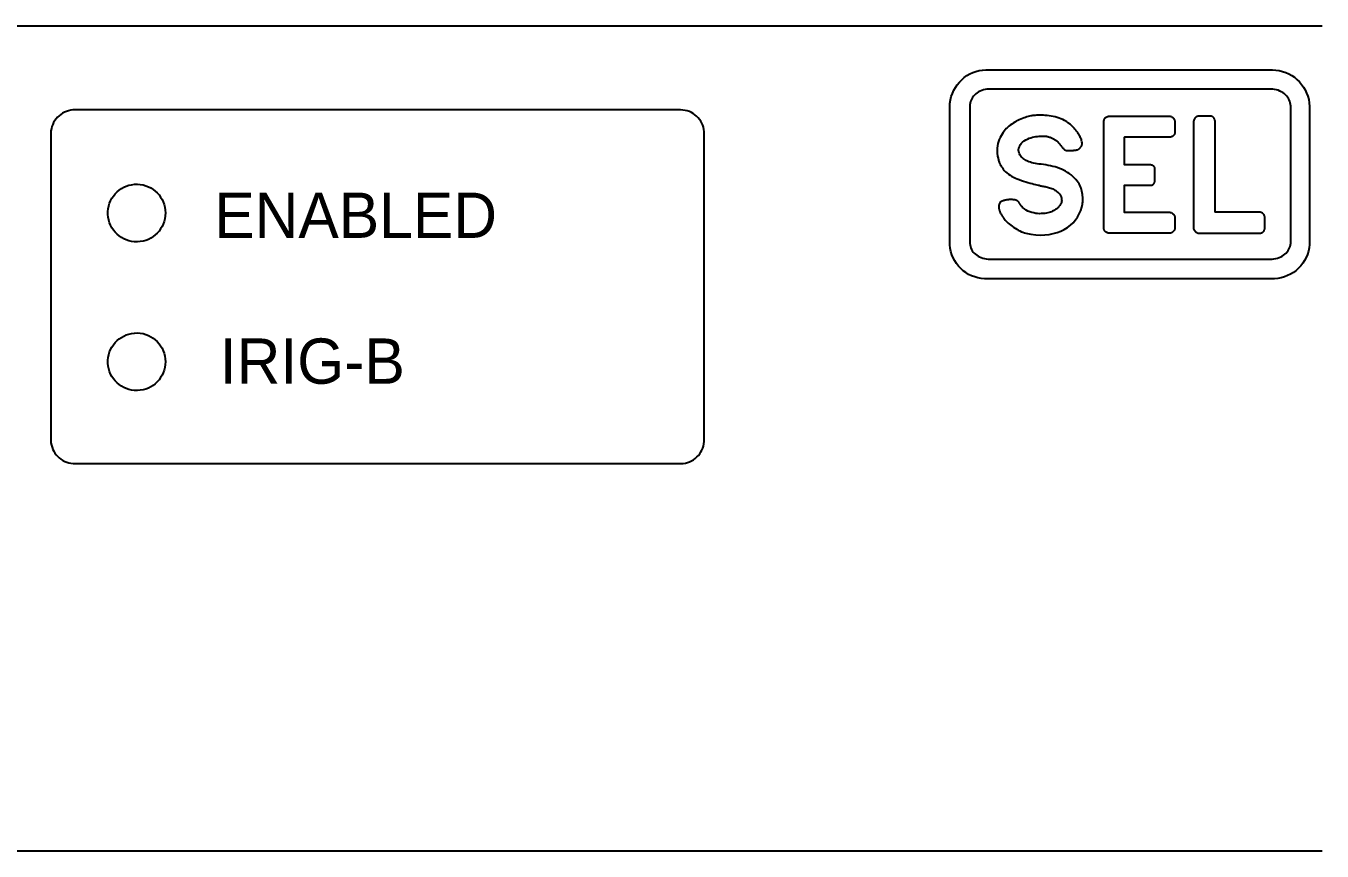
# Model space of a CAD drawing. Extents: x 8.5 to 27.5, y 11 to 13.
# Drawn here: x 10.922 to 13.625, y 11.302 to 13.022 of the extents above; entities that cross this region are included whole.
import ezdxf

# ---------------------------------------------------------------- set-up
doc = ezdxf.new("R2010")
doc.units = 0
doc.header["$MEASUREMENT"] = 0
doc.layers.get('0').update_dxf_attribs({"linetype": 'CONTINUOUS'})

msp = doc.modelspace()

# ---------------------------------------------------------------- linework, layer by layer
for points in [[(10.8912, 13.0222), (10.923, 13.0222), (10.9551, 13.0222), (10.9874, 13.0222), (11.0199, 13.0222), (11.0527, 13.0222), (11.0858, 13.0222), (11.119, 13.0222), (11.1525, 13.0222), (11.1863, 13.0222), (11.2202, 13.0222), (11.2544, 13.0222), (11.2888, 13.0222), (11.3235, 13.0222), (11.3584, 13.0222), (11.3935, 13.0222), (11.4288, 13.0222), (11.4644, 13.0222), (11.5002, 13.0222), (11.5361, 13.0222), (11.5724, 13.0222), (11.6088, 13.0222), (11.6454, 13.0222), (11.6823, 13.0222), (11.7193, 13.0222), (11.7566, 13.0222), (11.7941, 13.0222), (11.8318, 13.0222), (11.8697, 13.0222), (11.9078, 13.0222), (11.946, 13.0222), (11.9845, 13.0222), (12.0232, 13.0222), (12.0621, 13.0222), (12.1012, 13.0222), (12.1405, 13.0222), (12.18, 13.0222), (12.2196, 13.0222), (12.2595, 13.0222), (12.2995, 13.0222), (12.3397, 13.0222), (12.3801, 13.0222), (12.4207, 13.0222), (12.4615, 13.0222), (12.5025, 13.0222), (12.5436, 13.0222), (12.5849, 13.0222), (12.6264, 13.0222), (12.668, 13.0222), (12.7099, 13.0222), (12.7519, 13.0222), (12.794, 13.0222), (12.8364, 13.0222), (12.8789, 13.0222), (12.9215, 13.0222), (12.9643, 13.0222), (13.0073, 13.0222), (13.0505, 13.0222), (13.0938, 13.0222), (13.1809, 13.0222), (13.2685, 13.0222), (13.3568, 13.0222), (13.4457, 13.0222), (13.5352, 13.0222), (13.6252, 13.0222)], [(13.6252, 11.3022), (13.5352, 11.3022), (13.4457, 11.3022), (13.3568, 11.3022), (13.2685, 11.3022), (13.1809, 11.3022), (13.0938, 11.3022), (13.0505, 11.3022), (13.0073, 11.3022), (12.9643, 11.3022), (12.9215, 11.3022), (12.8789, 11.3022), (12.8364, 11.3022), (12.794, 11.3022), (12.7519, 11.3022), (12.7099, 11.3022), (12.668, 11.3022), (12.6264, 11.3022), (12.5849, 11.3022), (12.5436, 11.3022), (12.5025, 11.3022), (12.4615, 11.3022), (12.4207, 11.3022), (12.3801, 11.3022), (12.3397, 11.3022), (12.2995, 11.3022), (12.2595, 11.3022), (12.2196, 11.3022), (12.18, 11.3022), (12.1405, 11.3022), (12.1012, 11.3022), (12.0621, 11.3022), (12.0232, 11.3022), (11.9845, 11.3022), (11.946, 11.3022), (11.9078, 11.3022), (11.8697, 11.3022), (11.8318, 11.3022), (11.7941, 11.3022), (11.7566, 11.3022), (11.7193, 11.3022), (11.6823, 11.3022), (11.6454, 11.3022), (11.6088, 11.3022), (11.5724, 11.3022), (11.5361, 11.3022), (11.5002, 11.3022), (11.4644, 11.3022), (11.4288, 11.3022), (11.3935, 11.3022), (11.3584, 11.3022), (11.3235, 11.3022), (11.2888, 11.3022), (11.2544, 11.3022), (11.2202, 11.3022), (11.1863, 11.3022), (11.1525, 11.3022), (11.119, 11.3022), (11.0858, 11.3022), (11.0527, 11.3022), (11.0199, 11.3022), (10.9874, 11.3022), (10.9551, 11.3022), (10.923, 11.3022), (10.8912, 11.3022)]]:
    msp.add_lwpolyline(points)
for points in [[(12.9237, 12.9305), (12.9296, 12.9305), (12.9463, 12.9305), (12.9724, 12.9305), (13.0064, 12.9305), (13.0469, 12.9305), (13.0926, 12.9305), (13.1419, 12.9305), (13.1934, 12.9305), (13.2457, 12.9305), (13.2974, 12.9305), (13.3471, 12.9305), (13.3932, 12.9305), (13.4345, 12.9305), (13.4694, 12.9305), (13.4965, 12.9305), (13.5145, 12.9305), (13.5218, 12.9305), (13.5283, 12.9302), (13.5354, 12.9292), (13.5423, 12.9276), (13.549, 12.9253), (13.5554, 12.9225), (13.5615, 12.9191), (13.5672, 12.9151), (13.5726, 12.9107), (13.5776, 12.9058), (13.5821, 12.9005), (13.5861, 12.8948), (13.5897, 12.8888), (13.5927, 12.8824), (13.5951, 12.8758), (13.597, 12.8689), (13.5982, 12.8618), (13.5987, 12.8545), (13.5987, 12.8511), (13.5987, 12.8444), (13.5987, 12.8332), (13.5987, 12.8181), (13.5987, 12.7997), (13.5987, 12.7788), (13.5987, 12.756), (13.5987, 12.732), (13.5987, 12.7074), (13.5987, 12.683), (13.5987, 12.6593), (13.5987, 12.6371), (13.5987, 12.6171), (13.5987, 12.5999), (13.5987, 12.5861), (13.5987, 12.5766), (13.5987, 12.5718), (13.5986, 12.5668), (13.5978, 12.5596), (13.5964, 12.5527), (13.5943, 12.546), (13.5916, 12.5395), (13.5884, 12.5334), (13.5847, 12.5276), (13.5804, 12.5222), (13.5757, 12.5171), (13.5706, 12.5126), (13.5651, 12.5084), (13.5592, 12.5048), (13.553, 12.5017), (13.5465, 12.4992), (13.5397, 12.4972), (13.5327, 12.4959), (13.5255, 12.4952), (13.5204, 12.4951), (13.5089, 12.4951), (13.4874, 12.4951), (13.4571, 12.4951), (13.4197, 12.4951), (13.3764, 12.4951), (13.3288, 12.4951), (13.2782, 12.4951), (13.2261, 12.4951), (13.1739, 12.4951), (13.123, 12.4951), (13.0749, 12.4951), (13.031, 12.4951), (12.9928, 12.4951), (12.9616, 12.4951), (12.9389, 12.4951), (12.9261, 12.4951), (12.921, 12.4952), (12.9139, 12.4958), (12.9071, 12.497), (12.9004, 12.4989), (12.894, 12.5014), (12.8878, 12.5044), (12.882, 12.508), (12.8766, 12.512), (12.8715, 12.5165), (12.8669, 12.5215), (12.8626, 12.5269), (12.8589, 12.5326), (12.8557, 12.5387), (12.853, 12.5451), (12.8509, 12.5518), (12.8494, 12.5588), (12.8486, 12.5659), (12.8484, 12.5716), (12.8484, 12.5757), (12.8484, 12.5847), (12.8484, 12.598), (12.8484, 12.6148), (12.8484, 12.6345), (12.8484, 12.6564), (12.8484, 12.68), (12.8484, 12.7043), (12.8484, 12.7289), (12.8484, 12.7531), (12.8484, 12.7761), (12.8484, 12.7973), (12.8484, 12.816), (12.8484, 12.8315), (12.8484, 12.8433), (12.8484, 12.8505), (12.8484, 12.8536), (12.8488, 12.8609), (12.8499, 12.868), (12.8517, 12.8749), (12.854, 12.8816), (12.8568, 12.888), (12.8603, 12.8941), (12.8642, 12.8998), (12.8685, 12.9052), (12.8734, 12.9101), (12.8786, 12.9146), (12.8842, 12.9186), (12.8901, 12.9221), (12.8963, 12.925), (12.9029, 12.9273), (12.9096, 12.929), (12.9166, 12.9301)], [(12.9297, 12.8904), (12.9258, 12.8903), (12.9221, 12.8898), (12.9185, 12.889), (12.915, 12.8878), (12.9118, 12.8865), (12.9086, 12.8848), (12.9057, 12.8829), (12.903, 12.8808), (12.9005, 12.8785), (12.8982, 12.876), (12.8962, 12.8733), (12.8945, 12.8705), (12.893, 12.8676), (12.8918, 12.8645), (12.8909, 12.8614), (12.8904, 12.8581), (12.8902, 12.8548), (12.8902, 12.8523), (12.8902, 12.845), (12.8902, 12.8331), (12.8902, 12.8175), (12.8902, 12.7987), (12.8902, 12.7773), (12.8902, 12.7542), (12.8902, 12.7299), (12.8902, 12.7052), (12.8902, 12.6806), (12.8902, 12.657), (12.8902, 12.6349), (12.8902, 12.615), (12.8902, 12.5981), (12.8902, 12.5848), (12.8902, 12.5757), (12.8902, 12.5716), (12.8903, 12.5689), (12.8907, 12.5656), (12.8914, 12.5624), (12.8925, 12.5594), (12.8939, 12.5564), (12.8955, 12.5536), (12.8974, 12.551), (12.8996, 12.5485), (12.902, 12.5462), (12.9047, 12.5442), (12.9075, 12.5423), (12.9106, 12.5406), (12.9138, 12.5392), (12.9172, 12.5381), (12.9207, 12.5372), (12.9244, 12.5367), (12.9282, 12.5364), (12.932, 12.5364), (12.9446, 12.5364), (12.9669, 12.5364), (12.9977, 12.5364), (13.0353, 12.5364), (13.0786, 12.5364), (13.1259, 12.5364), (13.176, 12.5364), (13.2274, 12.5364), (13.2787, 12.5364), (13.3285, 12.5364), (13.3754, 12.5364), (13.418, 12.5364), (13.4549, 12.5364), (13.4847, 12.5364), (13.5059, 12.5364), (13.5172, 12.5364), (13.5206, 12.5364), (13.5245, 12.5367), (13.5282, 12.5373), (13.5318, 12.5382), (13.5353, 12.5394), (13.5386, 12.5408), (13.5417, 12.5425), (13.5446, 12.5444), (13.5473, 12.5465), (13.5498, 12.5488), (13.552, 12.5513), (13.554, 12.554), (13.5557, 12.5568), (13.5571, 12.5598), (13.5582, 12.5628), (13.5589, 12.566), (13.5594, 12.5693), (13.5594, 12.5718), (13.5594, 12.5766), (13.5594, 12.5862), (13.5594, 12.6), (13.5594, 12.6174), (13.5594, 12.6375), (13.5594, 12.6599), (13.5594, 12.6837), (13.5594, 12.7083), (13.5594, 12.733), (13.5594, 12.7572), (13.5594, 12.7801), (13.5594, 12.8012), (13.5594, 12.8196), (13.5594, 12.8348), (13.5594, 12.8461), (13.5594, 12.8528), (13.5594, 12.8552), (13.5591, 12.8585), (13.5585, 12.8618), (13.5576, 12.8649), (13.5563, 12.868), (13.5547, 12.8709), (13.5528, 12.8737), (13.5507, 12.8763), (13.5483, 12.8788), (13.5457, 12.8811), (13.5428, 12.8832), (13.5398, 12.885), (13.5365, 12.8866), (13.5331, 12.888), (13.5296, 12.8891), (13.5259, 12.8899), (13.5221, 12.8903), (13.5186, 12.8904), (13.5114, 12.8904), (13.4937, 12.8904), (13.467, 12.8904), (13.4326, 12.8904), (13.392, 12.8904), (13.3465, 12.8904), (13.2976, 12.8904), (13.2467, 12.8904), (13.1952, 12.8904), (13.1444, 12.8904), (13.0959, 12.8904), (13.051, 12.8904), (13.0111, 12.8904), (12.9776, 12.8904), (12.9519, 12.8904), (12.9355, 12.8904)], [(12.3366, 12.7973), (12.3364, 12.8021), (12.3357, 12.8067), (12.3346, 12.8112), (12.3332, 12.8156), (12.3313, 12.8197), (12.3291, 12.8237), (12.3266, 12.8274), (12.3237, 12.8308), (12.3206, 12.834), (12.3171, 12.8369), (12.3135, 12.8395), (12.3095, 12.8417), (12.3054, 12.8436), (12.3011, 12.8452), (12.2966, 12.8463), (12.292, 12.847), (12.2872, 12.8473), (12.2771, 12.8473), (12.2445, 12.8473), (12.1918, 12.8473), (12.1219, 12.8473), (12.0378, 12.8473), (11.9426, 12.8473), (11.8393, 12.8473), (11.731, 12.8473), (11.6205, 12.8473), (11.511, 12.8473), (11.4054, 12.8473), (11.3069, 12.8473), (11.2183, 12.8473), (11.1427, 12.8473), (11.0832, 12.8473), (11.0427, 12.8473), (11.0243, 12.8473), (11.0199, 12.8472), (11.0152, 12.8466), (11.0107, 12.8456), (11.0063, 12.8442), (11.0021, 12.8425), (10.9981, 12.8404), (10.9944, 12.8379), (10.9908, 12.8351), (10.9876, 12.832), (10.9846, 12.8287), (10.9819, 12.8251), (10.9796, 12.8212), (10.9776, 12.8171), (10.976, 12.8129), (10.9748, 12.8084), (10.9739, 12.8038), (10.9736, 12.7991), (10.9735, 12.7948), (10.9735, 12.7812), (10.9735, 12.757), (10.9735, 12.7237), (10.9735, 12.6829), (10.9735, 12.6362), (10.9735, 12.585), (10.9735, 12.5308), (10.9735, 12.4752), (10.9735, 12.4196), (10.9735, 12.3657), (10.9735, 12.315), (10.9735, 12.2689), (10.9735, 12.229), (10.9735, 12.1968), (10.9735, 12.1738), (10.9735, 12.1616), (10.9736, 12.1576), (10.974, 12.1529), (10.9749, 12.1483), (10.9762, 12.1439), (10.9778, 12.1396), (10.9799, 12.1356), (10.9823, 12.1318), (10.985, 12.1282), (10.988, 12.1248), (10.9913, 12.1218), (10.9948, 12.1191), (10.9986, 12.1166), (11.0026, 12.1146), (11.0068, 12.1129), (11.0113, 12.1115), (11.0158, 12.1106), (11.0205, 12.1101), (11.0253, 12.11), (11.0466, 12.11), (11.0897, 12.11), (11.1514, 12.11), (11.2287, 12.11), (11.3187, 12.11), (11.4183, 12.11), (11.5245, 12.11), (11.6343, 12.11), (11.7447, 12.11), (11.8526, 12.11), (11.955, 12.11), (12.049, 12.11), (12.1314, 12.11), (12.1994, 12.11), (12.2497, 12.11), (12.2796, 12.11), (12.2878, 12.11), (12.2926, 12.1104), (12.2972, 12.1111), (12.3017, 12.1123), (12.3059, 12.1139), (12.31, 12.1158), (12.3139, 12.1181), (12.3176, 12.1207), (12.321, 12.1237), (12.3241, 12.1269), (12.3269, 12.1304), (12.3294, 12.1341), (12.3316, 12.1381), (12.3334, 12.1423), (12.3348, 12.1466), (12.3358, 12.1511), (12.3364, 12.1558), (12.3366, 12.1601), (12.3366, 12.1679), (12.3366, 12.187), (12.3366, 12.2159), (12.3366, 12.2531), (12.3366, 12.2971), (12.3366, 12.3463), (12.3366, 12.3992), (12.3366, 12.4542), (12.3366, 12.51), (12.3366, 12.5649), (12.3366, 12.6174), (12.3366, 12.666), (12.3366, 12.7092), (12.3366, 12.7455), (12.3366, 12.7732), (12.3366, 12.791)], [(12.9897, 12.6573), (12.988, 12.6581), (12.9862, 12.6588), (12.9843, 12.6594), (12.9824, 12.6598), (12.9804, 12.66), (12.9784, 12.6602), (12.9764, 12.6602), (12.9744, 12.6602), (12.9725, 12.6601), (12.9706, 12.6599), (12.9689, 12.6597), (12.9672, 12.6595), (12.9656, 12.6592), (12.9641, 12.6589), (12.9629, 12.6586), (12.9617, 12.6584), (12.9608, 12.6582), (12.9598, 12.6579), (12.9579, 12.6572), (12.9563, 12.6564), (12.9549, 12.6556), (12.9538, 12.6546), (12.9529, 12.6535), (12.9522, 12.6524), (12.9516, 12.6512), (12.9512, 12.65), (12.951, 12.6488), (12.9508, 12.6476), (12.9507, 12.6465), (12.9508, 12.6453), (12.9508, 12.6443), (12.9509, 12.6433), (12.951, 12.6423), (12.9511, 12.6415), (12.9511, 12.6409), (12.9513, 12.64), (12.9515, 12.6389), (12.9518, 12.6378), (12.9522, 12.6367), (12.9526, 12.6357), (12.953, 12.6346), (12.9534, 12.6336), (12.9538, 12.6326), (12.9543, 12.6316), (12.9548, 12.6307), (12.9554, 12.6297), (12.956, 12.6287), (12.9566, 12.6278), (12.9572, 12.6268), (12.9579, 12.6259), (12.9586, 12.6249), (12.9593, 12.624), (12.9601, 12.623), (12.9611, 12.6215), (12.9624, 12.6196), (12.964, 12.6177), (12.9659, 12.6156), (12.9681, 12.6134), (12.9705, 12.6112), (12.9731, 12.609), (12.9758, 12.6068), (12.9787, 12.6046), (12.9818, 12.6024), (12.9849, 12.6004), (12.9881, 12.5984), (12.9913, 12.5965), (12.9945, 12.5949), (12.9978, 12.5933), (13.0009, 12.592), (13.004, 12.591), (13.0073, 12.5901), (13.0176, 12.5881), (13.0277, 12.5869), (13.0373, 12.5864), (13.0467, 12.5867), (13.0556, 12.5877), (13.0642, 12.5894), (13.0723, 12.5917), (13.0799, 12.5946), (13.0871, 12.5982), (13.0938, 12.6023), (13.0999, 12.607), (13.1055, 12.6121), (13.1105, 12.6178), (13.1148, 12.6239), (13.1186, 12.6305), (13.1216, 12.6374), (13.124, 12.6448), (13.1253, 12.6507), (13.1255, 12.6525), (13.1257, 12.6547), (13.1258, 12.657), (13.1258, 12.6596), (13.1258, 12.6623), (13.1257, 12.6651), (13.1255, 12.6681), (13.1251, 12.6712), (13.1247, 12.6743), (13.124, 12.6775), (13.1232, 12.6807), (13.1222, 12.6839), (13.121, 12.687), (13.1196, 12.6901), (13.118, 12.6931), (13.1161, 12.696), (13.1139, 12.6988), (13.1113, 12.702), (13.1081, 12.7054), (13.1048, 12.7086), (13.1014, 12.7116), (13.0977, 12.7143), (13.0939, 12.7169), (13.0899, 12.7192), (13.0858, 12.7214), (13.0816, 12.7234), (13.0772, 12.7251), (13.0727, 12.7268), (13.0682, 12.7282), (13.0635, 12.7295), (13.0587, 12.7306), (13.0538, 12.7316), (13.0489, 12.7325), (13.0439, 12.7332), (13.0389, 12.7338), (13.0346, 12.7342), (13.0307, 12.7348), (13.0269, 12.7354), (13.0233, 12.7362), (13.0199, 12.737), (13.0167, 12.738), (13.0136, 12.739), (13.0107, 12.7402), (13.0081, 12.7414), (13.0056, 12.7428), (13.0033, 12.7443), (13.0012, 12.7459), (12.9993, 12.7477), (12.9976, 12.7495), (12.9962, 12.7515), (12.9949, 12.7536), (12.9939, 12.7559), (12.9931, 12.7582), (12.9927, 12.7593), (12.9924, 12.7604), (12.9922, 12.7615), (12.992, 12.7625), (12.992, 12.7635), (12.992, 12.7644), (12.9921, 12.7653), (12.9923, 12.7662), (12.9926, 12.7671), (12.9928, 12.768), (12.9932, 12.769), (12.9936, 12.7699), (12.994, 12.7708), (12.9944, 12.7718), (12.9949, 12.7729), (12.9954, 12.7739), (12.996, 12.7751), (12.9973, 12.7769), (13.0004, 12.7799), (13.0037, 12.7824), (13.007, 12.7846), (13.0105, 12.7864), (13.014, 12.788), (13.0176, 12.7893), (13.0212, 12.7903), (13.0247, 12.7911), (13.0282, 12.7917), (13.0316, 12.7921), (13.0348, 12.7923), (13.0379, 12.7925), (13.0408, 12.7925), (13.0435, 12.7925), (13.046, 12.7924), (13.0482, 12.7923), (13.05, 12.7922), (13.0516, 12.7919), (13.0531, 12.7915), (13.0547, 12.7911), (13.0562, 12.7906), (13.0577, 12.7901), (13.0592, 12.7896), (13.0606, 12.789), (13.062, 12.7883), (13.0634, 12.7877), (13.0647, 12.787), (13.066, 12.7863), (13.0672, 12.7856), (13.0684, 12.7849), (13.0695, 12.7841), (13.0705, 12.7834), (13.0714, 12.7826), (13.0723, 12.7819), (13.073, 12.7811), (13.0737, 12.7804), (13.0744, 12.7796), (13.0752, 12.7787), (13.0761, 12.7776), (13.077, 12.7765), (13.078, 12.7753), (13.0789, 12.7741), (13.0799, 12.7728), (13.0809, 12.7716), (13.0819, 12.7704), (13.0828, 12.7692), (13.0838, 12.7681), (13.0846, 12.7671), (13.0855, 12.7662), (13.0862, 12.7654), (13.0869, 12.7647), (13.0875, 12.7642), (13.0881, 12.7639), (13.0888, 12.7636), (13.0896, 12.7634), (13.0903, 12.7631), (13.0911, 12.7629), (13.0918, 12.7628), (13.0926, 12.7626), (13.0934, 12.7625), (13.0942, 12.7625), (13.0951, 12.7624), (13.096, 12.7624), (13.0969, 12.7624), (13.0979, 12.7624), (13.0989, 12.7624), (13.0999, 12.7625), (13.101, 12.7625), (13.1022, 12.7626), (13.1034, 12.7627), (13.1047, 12.7628), (13.106, 12.7629), (13.1072, 12.763), (13.1084, 12.7631), (13.1095, 12.7633), (13.1106, 12.7634), (13.1117, 12.7636), (13.1127, 12.7638), (13.1136, 12.764), (13.1146, 12.7643), (13.1154, 12.7646), (13.1163, 12.765), (13.117, 12.7654), (13.1178, 12.7659), (13.1185, 12.7664), (13.1191, 12.767), (13.1198, 12.7677), (13.1203, 12.7684), (13.1209, 12.769), (13.1213, 12.7695), (13.1217, 12.77), (13.1221, 12.7704), (13.1224, 12.7708), (13.1227, 12.7712), (13.123, 12.7715), (13.1232, 12.7719), (13.1234, 12.7722), (13.1236, 12.7726), (13.1238, 12.773), (13.1239, 12.7733), (13.124, 12.7737), (13.1241, 12.7742), (13.1242, 12.7746), (13.1243, 12.7751), (13.1244, 12.7757), (13.1245, 12.7763), (13.1243, 12.7785), (13.124, 12.7808), (13.1235, 12.7831), (13.1229, 12.7852), (13.1222, 12.7873), (13.1214, 12.7893), (13.1206, 12.7912), (13.1196, 12.7931), (13.1186, 12.7948), (13.1175, 12.7966), (13.1164, 12.7982), (13.1153, 12.7998), (13.1142, 12.8014), (13.113, 12.8029), (13.1118, 12.8044), (13.1107, 12.8059), (13.1096, 12.8073), (13.1085, 12.8086), (13.1073, 12.8099), (13.1061, 12.8111), (13.105, 12.8122), (13.1039, 12.8133), (13.1029, 12.8142), (13.1019, 12.8151), (13.1009, 12.8159), (13.1, 12.8167), (13.099, 12.8175), (13.098, 12.8182), (13.097, 12.8189), (13.096, 12.8197), (13.095, 12.8204), (13.0939, 12.8212), (13.0928, 12.822), (13.0915, 12.8228), (13.0903, 12.8237), (13.088, 12.8251), (13.0843, 12.827), (13.0804, 12.8287), (13.0764, 12.8302), (13.0724, 12.8315), (13.0682, 12.8326), (13.064, 12.8336), (13.0598, 12.8343), (13.0556, 12.8349), (13.0515, 12.8354), (13.0475, 12.8358), (13.0436, 12.836), (13.0398, 12.8361), (13.0362, 12.8362), (13.0328, 12.8361), (13.0296, 12.836), (13.0267, 12.8358), (13.0241, 12.8356), (13.022, 12.8354), (13.0199, 12.8351), (13.0175, 12.8346), (13.015, 12.8341), (13.0123, 12.8334), (13.0094, 12.8326), (13.0064, 12.8317), (13.0033, 12.8307), (13.0001, 12.8295), (12.9968, 12.8282), (12.9935, 12.8268), (12.9903, 12.8252), (12.987, 12.8236), (12.9838, 12.8218), (12.9806, 12.8199), (12.9776, 12.8178), (12.9746, 12.8157), (12.9718, 12.8134), (12.9701, 12.8119), (12.9683, 12.8101), (12.9663, 12.8081), (12.9642, 12.8057), (12.962, 12.803), (12.9598, 12.8001), (12.9576, 12.7969), (12.9555, 12.7934), (12.9535, 12.7896), (12.9517, 12.7856), (12.9501, 12.7814), (12.9488, 12.7769), (12.9478, 12.7722), (12.9472, 12.7672), (12.947, 12.7621), (12.9473, 12.7567), (12.9481, 12.7511), (12.9492, 12.7463), (12.9495, 12.7451), (12.9499, 12.7436), (12.9504, 12.742), (12.951, 12.7401), (12.9517, 12.7381), (12.9526, 12.7359), (12.9537, 12.7336), (12.9549, 12.7312), (12.9564, 12.7287), (12.9581, 12.7262), (12.96, 12.7236), (12.9622, 12.721), (12.9647, 12.7184), (12.9675, 12.7159), (12.9706, 12.7134), (12.9741, 12.7109), (12.9779, 12.7086), (12.9817, 12.7067), (12.9852, 12.7051), (12.9891, 12.7035), (12.9934, 12.7019), (12.9978, 12.7003), (13.0024, 12.6988), (13.007, 12.6974), (13.0115, 12.696), (13.0159, 12.6947), (13.02, 12.6936), (13.0239, 12.6925), (13.0273, 12.6916), (13.0302, 12.6909), (13.0325, 12.6903), (13.0342, 12.69), (13.0351, 12.6898), (13.0351, 12.6899), (13.0341, 12.6902), (13.0346, 12.69), (13.036, 12.6896), (13.0376, 12.6892), (13.0394, 12.6889), (13.0413, 12.6885), (13.0433, 12.6881), (13.0454, 12.6877), (13.0475, 12.6873), (13.0498, 12.6868), (13.0521, 12.6863), (13.0544, 12.6857), (13.0567, 12.685), (13.059, 12.6843), (13.0613, 12.6834), (13.0635, 12.6825), (13.0657, 12.6814), (13.0678, 12.6802), (13.0698, 12.6789), (13.0713, 12.6778), (13.0727, 12.6767), (13.074, 12.6756), (13.0752, 12.6745), (13.0762, 12.6734), (13.0772, 12.6722), (13.0781, 12.6711), (13.0788, 12.6699), (13.0795, 12.6688), (13.0801, 12.6675), (13.0806, 12.6663), (13.081, 12.665), (13.0813, 12.6637), (13.0816, 12.6623), (13.0817, 12.6609), (13.0818, 12.6594), (13.0819, 12.6578), (13.0818, 12.6563), (13.0817, 12.6554), (13.0814, 12.6543), (13.081, 12.6531), (13.0804, 12.6519), (13.0797, 12.6506), (13.0788, 12.6493), (13.0778, 12.648), (13.0767, 12.6466), (13.0755, 12.6453), (13.0742, 12.6439), (13.0728, 12.6426), (13.0712, 12.6413), (13.0696, 12.6401), (13.0679, 12.6389), (13.0661, 12.6378), (13.0643, 12.6368), (13.0624, 12.6358), (13.0604, 12.635), (13.0583, 12.6342), (13.0558, 12.6335), (13.053, 12.6328), (13.0499, 12.6321), (13.0466, 12.6316), (13.043, 12.6312), (13.0393, 12.631), (13.0355, 12.6309), (13.0316, 12.6311), (13.0276, 12.6315), (13.0235, 12.6323), (13.0195, 12.6333), (13.0155, 12.6346), (13.0115, 12.6364), (13.0077, 12.6385), (13.004, 12.6411), (13.0004, 12.6441), (12.9989, 12.6457), (12.9981, 12.6466), (12.9974, 12.6474), (12.9967, 12.6483), (12.9961, 12.6491), (12.9956, 12.6499), (12.9951, 12.6507), (12.9946, 12.6514), (12.9942, 12.6521), (12.9938, 12.6528), (12.9934, 12.6535), (12.9929, 12.6541), (12.9925, 12.6548), (12.992, 12.6553), (12.9915, 12.6559), (12.991, 12.6564), (12.9903, 12.6569)], [(13.1697, 12.8052), (13.1697, 12.8052), (13.1697, 12.8052), (13.1697, 12.8052), (13.1697, 12.8052), (13.1697, 12.8052), (13.1697, 12.8052), (13.1697, 12.8052), (13.1697, 12.8052), (13.1697, 12.8052), (13.1697, 12.8052), (13.1697, 12.8052), (13.1697, 12.8052), (13.1697, 12.8052), (13.1697, 12.8052), (13.1697, 12.8052), (13.1697, 12.8052), (13.1697, 12.8052), (13.1697, 12.8053), (13.1697, 12.8055), (13.1697, 12.806), (13.1697, 12.8067), (13.1697, 12.8077), (13.1697, 12.8088), (13.1697, 12.81), (13.1697, 12.8113), (13.1697, 12.8127), (13.1697, 12.814), (13.1697, 12.8154), (13.1697, 12.8167), (13.1697, 12.8179), (13.1697, 12.819), (13.1697, 12.82), (13.1697, 12.8207), (13.1697, 12.8212), (13.1697, 12.8215), (13.1697, 12.8223), (13.1698, 12.8235), (13.17, 12.8246), (13.1703, 12.8257), (13.1706, 12.8267), (13.1711, 12.8277), (13.1716, 12.8287), (13.1721, 12.8295), (13.1728, 12.8304), (13.1735, 12.8311), (13.1743, 12.8318), (13.1752, 12.8324), (13.1761, 12.8329), (13.1771, 12.8333), (13.1781, 12.8337), (13.1792, 12.8339), (13.1803, 12.8341), (13.1815, 12.8341), (13.1826, 12.8341), (13.1858, 12.8341), (13.1909, 12.8341), (13.1975, 12.8341), (13.2055, 12.8341), (13.2145, 12.8341), (13.2244, 12.8341), (13.2347, 12.8341), (13.2453, 12.8341), (13.2558, 12.8341), (13.266, 12.8341), (13.2757, 12.8341), (13.2845, 12.8341), (13.2922, 12.8341), (13.2985, 12.8341), (13.3032, 12.8341), (13.3059, 12.8341), (13.3068, 12.8341), (13.3079, 12.834), (13.3089, 12.8339), (13.3098, 12.8336), (13.3108, 12.8332), (13.3117, 12.8328), (13.3125, 12.8322), (13.3134, 12.8316), (13.3141, 12.8309), (13.3148, 12.8302), (13.3155, 12.8294), (13.316, 12.8285), (13.3166, 12.8275), (13.317, 12.8265), (13.3173, 12.8254), (13.3176, 12.8243), (13.3178, 12.8232), (13.3179, 12.822), (13.3179, 12.8214), (13.3179, 12.821), (13.3179, 12.8203), (13.3179, 12.8193), (13.3179, 12.818), (13.3179, 12.8166), (13.3179, 12.815), (13.3179, 12.8133), (13.3179, 12.8116), (13.3179, 12.8098), (13.3179, 12.8081), (13.3179, 12.8065), (13.3179, 12.805), (13.3179, 12.8036), (13.3179, 12.8025), (13.3179, 12.8016), (13.3179, 12.801), (13.3179, 12.8008), (13.3179, 12.7999), (13.3177, 12.7989), (13.3175, 12.798), (13.3172, 12.7971), (13.3168, 12.7962), (13.3163, 12.7954), (13.3158, 12.7946), (13.3151, 12.7939), (13.3145, 12.7932), (13.3137, 12.7926), (13.3129, 12.792), (13.3121, 12.7916), (13.3112, 12.7911), (13.3103, 12.7908), (13.3093, 12.7905), (13.3084, 12.7903), (13.3073, 12.7902), (13.3065, 12.7902), (13.3052, 12.7902), (13.3024, 12.7902), (13.2983, 12.7902), (13.293, 12.7902), (13.2867, 12.7902), (13.2797, 12.7902), (13.2722, 12.7902), (13.2644, 12.7902), (13.2564, 12.7902), (13.2485, 12.7902), (13.2409, 12.7902), (13.2338, 12.7902), (13.2273, 12.7902), (13.2218, 12.7902), (13.2174, 12.7902), (13.2142, 12.7902), (13.2126, 12.7902), (13.2124, 12.79), (13.2124, 12.789), (13.2124, 12.787), (13.2124, 12.7842), (13.2124, 12.7808), (13.2124, 12.7769), (13.2124, 12.7725), (13.2124, 12.7679), (13.2124, 12.7631), (13.2124, 12.7582), (13.2124, 12.7535), (13.2124, 12.749), (13.2124, 12.7448), (13.2124, 12.741), (13.2124, 12.7379), (13.2124, 12.7354), (13.2124, 12.7338), (13.2124, 12.7331), (13.2128, 12.7331), (13.2141, 12.7331), (13.2163, 12.7331), (13.2192, 12.7331), (13.2226, 12.7331), (13.2266, 12.7331), (13.2309, 12.7331), (13.2354, 12.7331), (13.2401, 12.7331), (13.2447, 12.7331), (13.2493, 12.7331), (13.2535, 12.7331), (13.2575, 12.7331), (13.2609, 12.7331), (13.2638, 12.7331), (13.2659, 12.7331), (13.2672, 12.7331), (13.2677, 12.7331), (13.2685, 12.733), (13.2693, 12.7329), (13.27, 12.7327), (13.2707, 12.7324), (13.2714, 12.732), (13.272, 12.7316), (13.2726, 12.7311), (13.2731, 12.7306), (13.2736, 12.73), (13.274, 12.7293), (13.2744, 12.7286), (13.2748, 12.7278), (13.2751, 12.727), (13.2753, 12.7262), (13.2755, 12.7253), (13.2756, 12.7244), (13.2756, 12.7235), (13.2757, 12.7229), (13.2757, 12.7226), (13.2757, 12.7219), (13.2757, 12.7209), (13.2757, 12.7196), (13.2757, 12.7182), (13.2757, 12.7166), (13.2757, 12.7149), (13.2757, 12.7131), (13.2757, 12.7113), (13.2757, 12.7096), (13.2757, 12.7079), (13.2757, 12.7064), (13.2757, 12.705), (13.2757, 12.7038), (13.2757, 12.7029), (13.2757, 12.7023), (13.2757, 12.702), (13.2756, 12.701), (13.2756, 12.6998), (13.2754, 12.6987), (13.2752, 12.6976), (13.275, 12.6965), (13.2747, 12.6955), (13.2743, 12.6946), (13.2739, 12.6937), (13.2735, 12.6929), (13.2729, 12.6922), (13.2724, 12.6916), (13.2718, 12.691), (13.2712, 12.6905), (13.2705, 12.6901), (13.2698, 12.6898), (13.269, 12.6896), (13.2682, 12.6894), (13.2675, 12.6894), (13.2669, 12.6894), (13.2653, 12.6894), (13.2629, 12.6894), (13.2599, 12.6894), (13.2563, 12.6894), (13.2522, 12.6894), (13.2478, 12.6894), (13.2433, 12.6894), (13.2386, 12.6894), (13.234, 12.6894), (13.2295, 12.6894), (13.2253, 12.6894), (13.2215, 12.6894), (13.2182, 12.6894), (13.2155, 12.6894), (13.2136, 12.6894), (13.2126, 12.6894), (13.2124, 12.6893), (13.2124, 12.6883), (13.2124, 12.6865), (13.2124, 12.6839), (13.2124, 12.6806), (13.2124, 12.6768), (13.2124, 12.6726), (13.2124, 12.6681), (13.2124, 12.6634), (13.2124, 12.6587), (13.2124, 12.6541), (13.2124, 12.6497), (13.2124, 12.6455), (13.2124, 12.6419), (13.2124, 12.6387), (13.2124, 12.6363), (13.2124, 12.6346), (13.2124, 12.6339), (13.2129, 12.6339), (13.2151, 12.6339), (13.2186, 12.6339), (13.2235, 12.6339), (13.2293, 12.6339), (13.236, 12.6339), (13.2433, 12.6339), (13.251, 12.6339), (13.2589, 12.6339), (13.2669, 12.6339), (13.2747, 12.6339), (13.282, 12.6339), (13.2888, 12.6339), (13.2948, 12.6339), (13.2997, 12.6339), (13.3035, 12.6339), (13.3058, 12.6339), (13.3066, 12.6339), (13.3077, 12.6338), (13.3087, 12.6336), (13.3097, 12.6334), (13.3106, 12.633), (13.3115, 12.6326), (13.3124, 12.6321), (13.3132, 12.6315), (13.314, 12.6309), (13.3147, 12.6302), (13.3154, 12.6294), (13.3159, 12.6286), (13.3165, 12.6278), (13.3169, 12.6268), (13.3173, 12.6259), (13.3176, 12.6249), (13.3178, 12.6239), (13.3179, 12.6229), (13.3179, 12.6222), (13.3179, 12.6219), (13.3179, 12.6212), (13.3179, 12.6202), (13.3179, 12.619), (13.3179, 12.6175), (13.3179, 12.6159), (13.3179, 12.6142), (13.3179, 12.6124), (13.3179, 12.6106), (13.3179, 12.6089), (13.3179, 12.6072), (13.3179, 12.6056), (13.3179, 12.6042), (13.3179, 12.603), (13.3179, 12.602), (13.3179, 12.6014), (13.3179, 12.6011), (13.3179, 12.6004), (13.3177, 12.5994), (13.3175, 12.5985), (13.3172, 12.5976), (13.3169, 12.5967), (13.3164, 12.5959), (13.3159, 12.595), (13.3153, 12.5943), (13.3146, 12.5936), (13.3139, 12.5929), (13.3131, 12.5923), (13.3123, 12.5918), (13.3114, 12.5913), (13.3105, 12.5909), (13.3095, 12.5906), (13.3085, 12.5904), (13.3075, 12.5902), (13.3065, 12.5902), (13.3053, 12.5902), (13.3019, 12.5902), (13.2967, 12.5902), (13.2899, 12.5902), (13.2818, 12.5902), (13.2727, 12.5902), (13.2628, 12.5902), (13.2525, 12.5902), (13.2419, 12.5902), (13.2314, 12.5902), (13.2212, 12.5902), (13.2116, 12.5902), (13.2028, 12.5902), (13.1952, 12.5902), (13.1891, 12.5902), (13.1846, 12.5902), (13.182, 12.5902), (13.1811, 12.5902), (13.1799, 12.5903), (13.1788, 12.5904), (13.1778, 12.5907), (13.1767, 12.5911), (13.1758, 12.5915), (13.1749, 12.592), (13.1741, 12.5925), (13.1733, 12.5932), (13.1726, 12.5939), (13.172, 12.5946), (13.1714, 12.5954), (13.1709, 12.5962), (13.1705, 12.5971), (13.1702, 12.5979), (13.1699, 12.5989), (13.1698, 12.5998), (13.1697, 12.6007), (13.1697, 12.6019), (13.1697, 12.6062), (13.1697, 12.6137), (13.1697, 12.6239), (13.1697, 12.6364), (13.1697, 12.6508), (13.1697, 12.6665), (13.1697, 12.6832), (13.1697, 12.7004), (13.1697, 12.7177), (13.1697, 12.7346), (13.1697, 12.7507), (13.1697, 12.7655), (13.1697, 12.7786), (13.1697, 12.7896), (13.1697, 12.798), (13.1697, 12.8034)], [(13.3569, 12.6011), (13.357, 12.6001), (13.3571, 12.5991), (13.3574, 12.5982), (13.3578, 12.5973), (13.3583, 12.5964), (13.3588, 12.5956), (13.3594, 12.5948), (13.3601, 12.594), (13.3609, 12.5933), (13.3617, 12.5926), (13.3625, 12.5921), (13.3634, 12.5915), (13.3643, 12.5911), (13.3652, 12.5907), (13.3661, 12.5905), (13.367, 12.5903), (13.3679, 12.5902), (13.3687, 12.5902), (13.3712, 12.5902), (13.3758, 12.5902), (13.3822, 12.5902), (13.39, 12.5902), (13.399, 12.5902), (13.409, 12.5902), (13.4195, 12.5902), (13.4304, 12.5902), (13.4413, 12.5902), (13.4519, 12.5902), (13.462, 12.5902), (13.4713, 12.5902), (13.4795, 12.5902), (13.4862, 12.5902), (13.4913, 12.5902), (13.4944, 12.5902), (13.4954, 12.5902), (13.4963, 12.5902), (13.4971, 12.5904), (13.498, 12.5907), (13.4989, 12.591), (13.4997, 12.5914), (13.5005, 12.5919), (13.5013, 12.5925), (13.502, 12.5931), (13.5027, 12.5938), (13.5033, 12.5946), (13.5038, 12.5953), (13.5043, 12.5962), (13.5047, 12.5971), (13.5051, 12.598), (13.5053, 12.5989), (13.5055, 12.5998), (13.5056, 12.6008), (13.5056, 12.6012), (13.5056, 12.6017), (13.5056, 12.6025), (13.5056, 12.6036), (13.5056, 12.6049), (13.5056, 12.6065), (13.5056, 12.6081), (13.5056, 12.6099), (13.5056, 12.6117), (13.5056, 12.6136), (13.5056, 12.6153), (13.5056, 12.617), (13.5056, 12.6185), (13.5056, 12.6198), (13.5056, 12.6209), (13.5056, 12.6217), (13.5056, 12.6222), (13.5056, 12.6226), (13.5055, 12.6237), (13.5053, 12.6247), (13.5051, 12.6257), (13.5047, 12.6267), (13.5043, 12.6276), (13.5038, 12.6285), (13.5032, 12.6293), (13.5026, 12.6301), (13.5019, 12.6308), (13.5012, 12.6315), (13.5004, 12.6321), (13.4996, 12.6326), (13.4988, 12.633), (13.4979, 12.6334), (13.4971, 12.6336), (13.4962, 12.6338), (13.4953, 12.6339), (13.4945, 12.6339), (13.4921, 12.6339), (13.4883, 12.6339), (13.4832, 12.6339), (13.4772, 12.6339), (13.4703, 12.6339), (13.4628, 12.6339), (13.455, 12.6339), (13.447, 12.6339), (13.439, 12.6339), (13.4313, 12.6339), (13.4241, 12.6339), (13.4176, 12.6339), (13.4119, 12.6339), (13.4073, 12.6339), (13.4041, 12.6339), (13.4023, 12.6339), (13.4021, 12.6343), (13.4021, 12.6378), (13.4021, 12.6443), (13.4021, 12.6535), (13.4021, 12.6649), (13.4021, 12.6781), (13.4021, 12.6926), (13.4021, 12.7081), (13.4021, 12.7241), (13.4021, 12.7402), (13.4021, 12.7559), (13.4021, 12.7709), (13.4021, 12.7847), (13.4021, 12.7969), (13.4021, 12.807), (13.4021, 12.8147), (13.4021, 12.8195), (13.4021, 12.8211), (13.4021, 12.8224), (13.4019, 12.8235), (13.4017, 12.8247), (13.4014, 12.8258), (13.4011, 12.8269), (13.4007, 12.8279), (13.4002, 12.8289), (13.3997, 12.8297), (13.3991, 12.8306), (13.3985, 12.8313), (13.3978, 12.832), (13.3971, 12.8326), (13.3964, 12.8331), (13.3956, 12.8335), (13.3948, 12.8338), (13.394, 12.834), (13.3932, 12.8341), (13.3929, 12.8341), (13.3923, 12.8341), (13.3913, 12.8341), (13.39, 12.8341), (13.3883, 12.8341), (13.3865, 12.8341), (13.3844, 12.8341), (13.3822, 12.8341), (13.38, 12.8341), (13.3777, 12.8341), (13.3755, 12.8341), (13.3735, 12.8341), (13.3716, 12.8341), (13.3699, 12.8341), (13.3686, 12.8341), (13.3675, 12.8341), (13.3669, 12.8341), (13.3666, 12.8341), (13.3658, 12.834), (13.365, 12.8338), (13.3642, 12.8335), (13.3633, 12.8331), (13.3626, 12.8326), (13.3618, 12.8321), (13.3611, 12.8314), (13.3604, 12.8306), (13.3597, 12.8298), (13.3591, 12.8289), (13.3586, 12.828), (13.3581, 12.827), (13.3577, 12.8259), (13.3574, 12.8248), (13.3571, 12.8236), (13.357, 12.8225), (13.3569, 12.8212), (13.3569, 12.8197), (13.3569, 12.8149), (13.3569, 12.807), (13.3569, 12.7964), (13.3569, 12.7836), (13.3569, 12.7691), (13.3569, 12.7532), (13.3569, 12.7366), (13.3569, 12.7195), (13.3569, 12.7025), (13.3569, 12.686), (13.3569, 12.6705), (13.3569, 12.6563), (13.3569, 12.644), (13.3569, 12.6341), (13.3569, 12.6269), (13.3569, 12.6229), (13.3569, 12.6222), (13.3569, 12.6219), (13.3569, 12.6212), (13.3569, 12.6201), (13.3569, 12.6189), (13.3569, 12.6174), (13.3569, 12.6158), (13.3569, 12.614), (13.3569, 12.6122), (13.3569, 12.6104), (13.3569, 12.6086), (13.3569, 12.6069), (13.3569, 12.6053), (13.3569, 12.6039), (13.3569, 12.6027), (13.3569, 12.6018), (13.3569, 12.6013)], [(11.2127, 12.6323), (11.2124, 12.6262), (11.2115, 12.6203), (11.2101, 12.6147), (11.2081, 12.6092), (11.2057, 12.6041), (11.2028, 12.5992), (11.1994, 12.5946), (11.1956, 12.5903), (11.1915, 12.5865), (11.187, 12.583), (11.1822, 12.58), (11.1771, 12.5774), (11.1717, 12.5753), (11.1661, 12.5737), (11.1602, 12.5727), (11.1542, 12.5723), (11.1482, 12.5724), (11.1423, 12.5732), (11.1365, 12.5745), (11.131, 12.5763), (11.1258, 12.5786), (11.1208, 12.5814), (11.1161, 12.5847), (11.1118, 12.5884), (11.1079, 12.5924), (11.1043, 12.5968), (11.1012, 12.6016), (11.0985, 12.6066), (11.0963, 12.6119), (11.0946, 12.6175), (11.0934, 12.6233), (11.0928, 12.6292), (11.0928, 12.6353), (11.0934, 12.6413), (11.0946, 12.647), (11.0963, 12.6526), (11.0985, 12.6579), (11.1012, 12.6629), (11.1043, 12.6677), (11.1079, 12.6721), (11.1118, 12.6762), (11.1161, 12.6798), (11.1208, 12.6831), (11.1258, 12.6859), (11.131, 12.6882), (11.1365, 12.69), (11.1423, 12.6913), (11.1482, 12.6921), (11.1542, 12.6922), (11.1602, 12.6918), (11.1661, 12.6908), (11.1717, 12.6892), (11.1771, 12.6871), (11.1822, 12.6845), (11.187, 12.6815), (11.1915, 12.678), (11.1956, 12.6742), (11.1994, 12.6699), (11.2028, 12.6654), (11.2057, 12.6605), (11.2081, 12.6553), (11.2101, 12.6498), (11.2115, 12.6442), (11.2124, 12.6383)], [(11.2127, 12.3222), (11.2124, 12.3162), (11.2115, 12.3103), (11.2101, 12.3047), (11.2081, 12.2992), (11.2057, 12.2941), (11.2028, 12.2892), (11.1994, 12.2846), (11.1956, 12.2803), (11.1915, 12.2765), (11.187, 12.273), (11.1822, 12.27), (11.1771, 12.2674), (11.1717, 12.2653), (11.1661, 12.2637), (11.1602, 12.2627), (11.1542, 12.2623), (11.1482, 12.2624), (11.1423, 12.2632), (11.1365, 12.2645), (11.131, 12.2663), (11.1258, 12.2686), (11.1208, 12.2714), (11.1161, 12.2747), (11.1118, 12.2784), (11.1079, 12.2824), (11.1043, 12.2868), (11.1012, 12.2916), (11.0985, 12.2966), (11.0963, 12.3019), (11.0946, 12.3075), (11.0934, 12.3133), (11.0928, 12.3192), (11.0928, 12.3253), (11.0934, 12.3312), (11.0946, 12.337), (11.0963, 12.3426), (11.0985, 12.3479), (11.1012, 12.3529), (11.1043, 12.3577), (11.1079, 12.3621), (11.1118, 12.3662), (11.1161, 12.3698), (11.1208, 12.3731), (11.1258, 12.3759), (11.131, 12.3782), (11.1365, 12.38), (11.1423, 12.3813), (11.1482, 12.3821), (11.1542, 12.3822), (11.1602, 12.3818), (11.1661, 12.3808), (11.1717, 12.3792), (11.1771, 12.3771), (11.1822, 12.3745), (11.187, 12.3715), (11.1915, 12.368), (11.1956, 12.3642), (11.1994, 12.3599), (11.2028, 12.3554), (11.2057, 12.3505), (11.2081, 12.3453), (11.2101, 12.3398), (11.2115, 12.3342), (11.2124, 12.3283)]]:
    msp.add_lwpolyline(points, close=True)

# ---------------------------------------------------------------- texts
at = {"char_height": 0.094445, "attachment_point": 7}
for s, insert in [('\\fInterstate-Regular|b0|i0|c0|p34;\\W1;ENABLED', (11.3146, 12.5804)), ('\\fInterstate-Regular|b0|i0|c0|p34;\\W1;IRIG-B', (11.3262, 12.275))]:
    msp.add_mtext(s, dxfattribs=dict(at, insert=insert))

doc.saveas('drawing.dxf')
